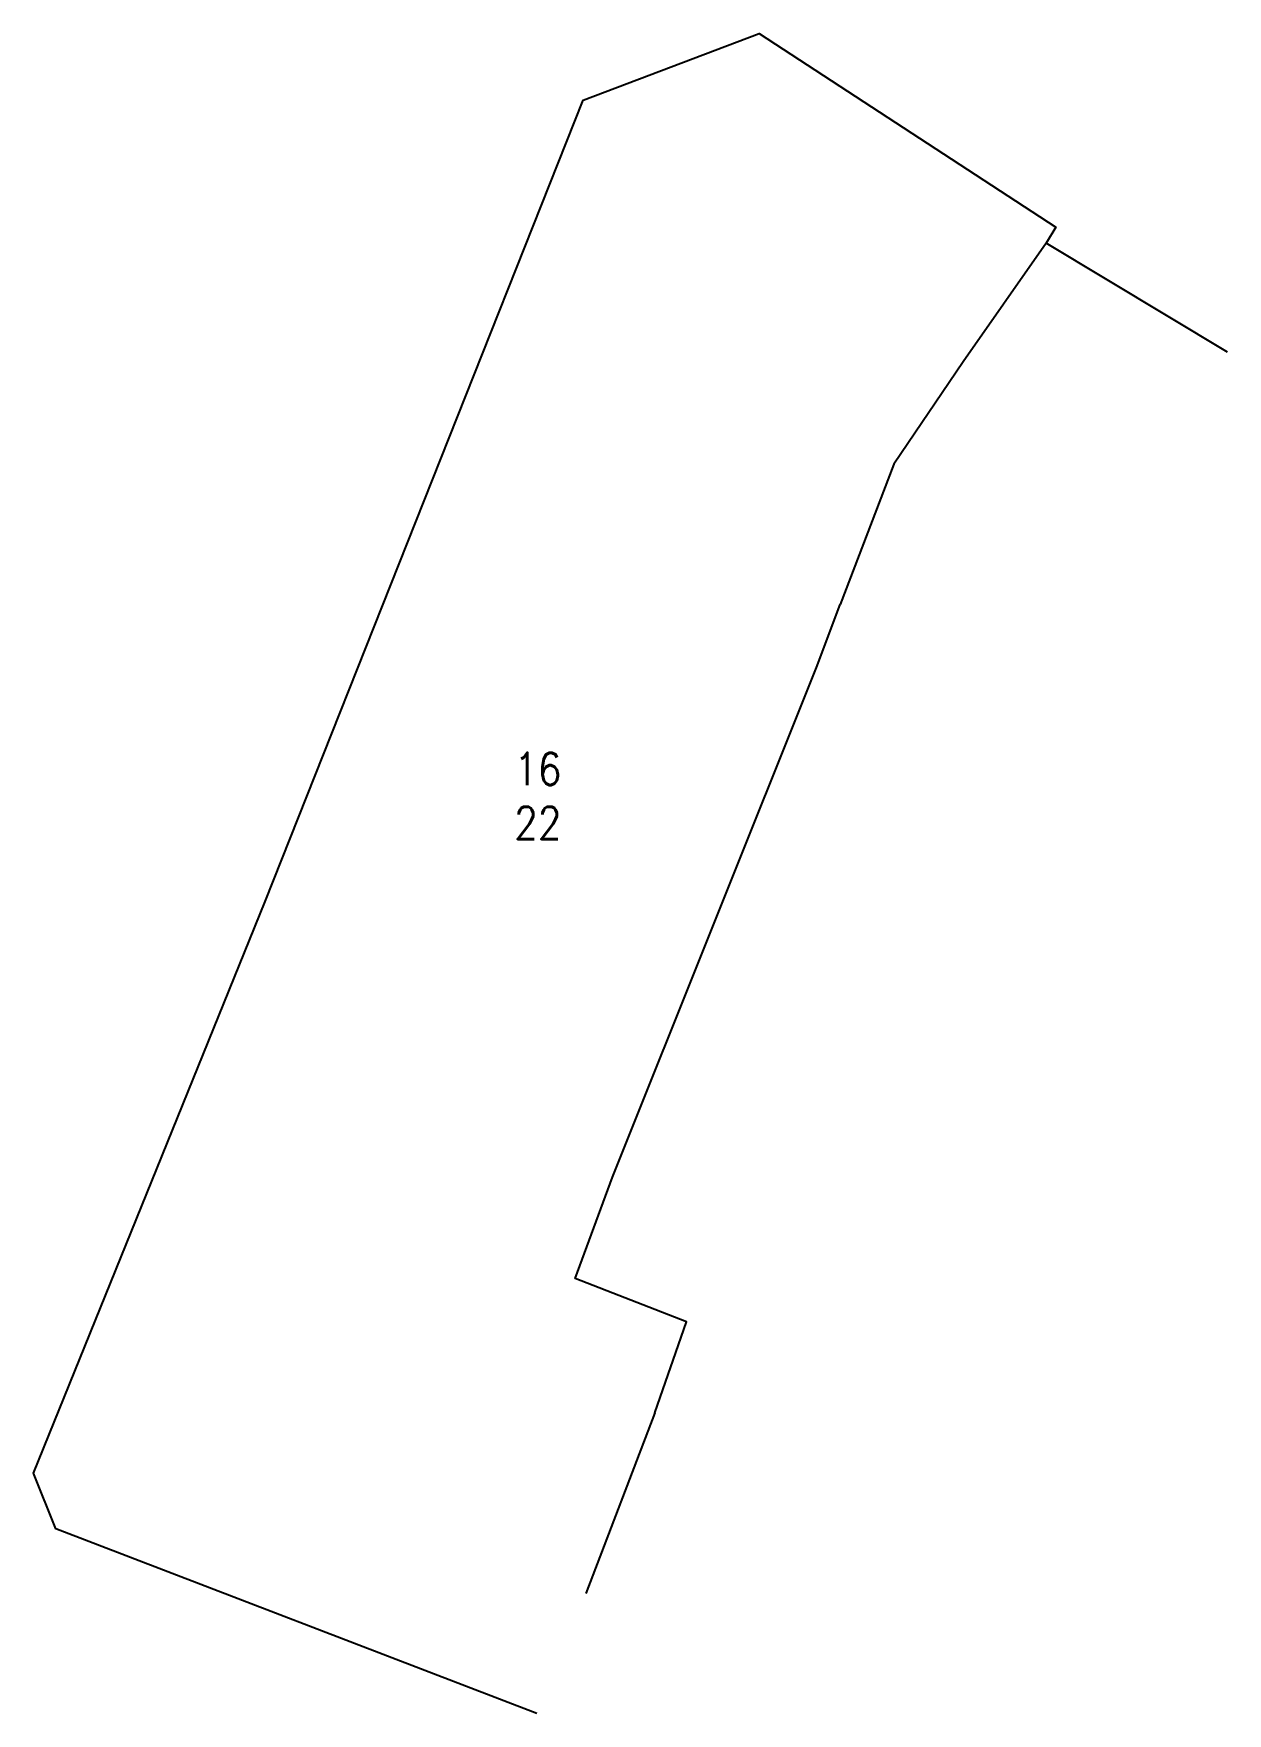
# Model space of a CAD drawing. Header units: millimetres. Extents: x 155000 to 156001, y 121015 to 121765.
# Drawn here: x 155440 to 155486.1, y 121603.1 to 121668 of the extents above; entities that cross this region are included whole.
import ezdxf

# ---------------------------------------------------------------- set-up
doc = ezdxf.new("R2010")
doc.units = ezdxf.units.MM
for name, color, linetype in [('W0101', 7, 'CONTINUOUS'), ('W0104', 1, 'CONTINUOUS'), ('W0991', 7, 'CONTINUOUS'), ('W1102', 7, 'CONTINUOUS')]:
    doc.layers.add(name, color=color, linetype=linetype)
doc.styles.get("Standard").update_dxf_attribs({"font": 'romans.shx', "width": 0.85})

msp = doc.modelspace()

# ---------------------------------------------------------------- linework, layer by layer
at = {"layer": 'W0101'}
for points in [[(155459.397, 121603.131), (155440.824, 121610.254), (155439.963, 121612.401), (155448.911, 121634.472), (155461.182, 121665.412), (155467.979, 121667.98), (155479.436, 121660.511), (155479.058, 121659.894)], [(155486.06, 121655.676), (155479.058, 121659.894)], [(155463.949, 121614.733), (155465.175, 121618.241), (155460.881, 121619.914), (155462.316, 121623.831), (155470.192, 121643.506), (155471.106, 121645.937)]]:
    msp.add_lwpolyline(points, dxfattribs=at)
at = {"layer": 'W0104'}
msp.add_lwpolyline([(155479.058, 121659.894), (155475.851, 121655.314), (155473.18, 121651.36), (155471.106, 121645.937)], dxfattribs=at)
at = {"layer": 'W1102'}
msp.add_lwpolyline([(155463.949, 121614.733), (155461.284, 121607.761)], dxfattribs=at)

# ---------------------------------------------------------------- texts
at = {"layer": 'W0991', "insert": (155458.523, 121640.215), "char_height": 1.25, "attachment_point": 1}
msp.add_mtext('16\\P22', dxfattribs=at)

doc.saveas('drawing.dxf')
